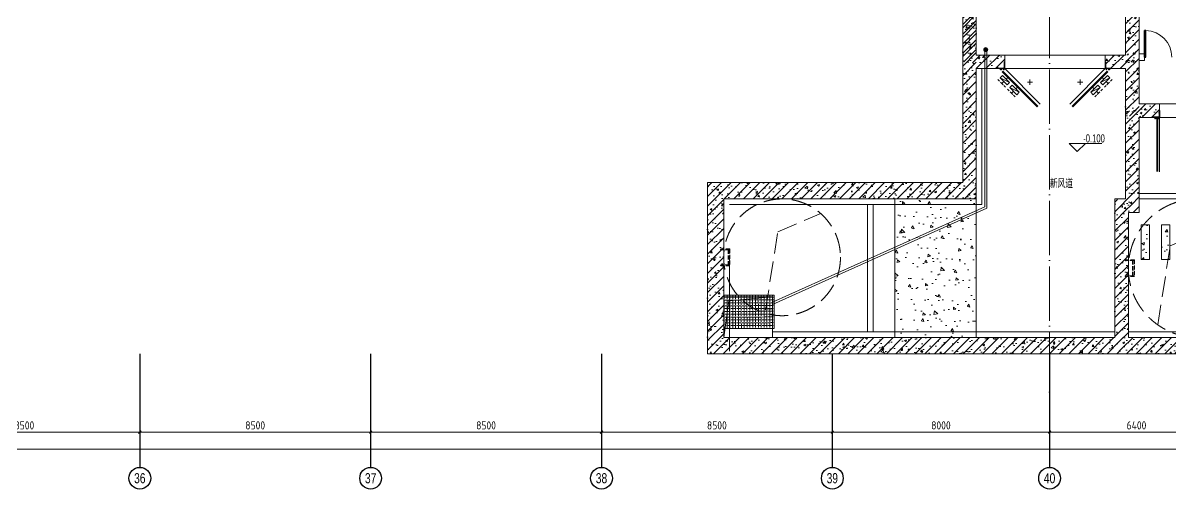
# Model space of a CAD drawing. Extents: x 13114849 to 13479250, y 160225 to 278773.
# Drawn here: x 13409094 to 13451333, y 160225 to 177392 of the extents above; entities that cross this region are included whole.
import ezdxf
from ezdxf.enums import TextEntityAlignment as Align

# ---------------------------------------------------------------- set-up
doc = ezdxf.new("R2010")
doc.units = 0
doc.header["$LTSCALE"] = 1000
doc.header["$MEASUREMENT"] = 0
doc.linetypes.add('DASH', pattern=[0.35, 0.25, -0.1])
doc.linetypes.add('DOTE', pattern=[2.42, 2, -0.2, 0.02, -0.2])
for name, color, linetype in [('0-变化', 1, 'Continuous'), ('AXIS', 3, 'Continuous'), ('AXIS_TEXT', 7, 'Continuous')]:
    doc.layers.add(name, color=color, linetype=linetype)
doc.layers.add('1-人防', color=7, linetype='Continuous', lineweight=5)
doc.layers.add('建筑底图', color=8, linetype='Continuous', lineweight=13)
doc.styles.add('C', font='HZTXT_E', dxfattribs={"width": 0.7, "bigfont": 'HZTXT'})
doc.styles.add('COMPLEX', font='hztxt_e.shx', dxfattribs={"width": 0.6, "bigfont": 'HZTXT.shx'})
doc.styles.add('DIM_FONT', font='gbenor.shx', dxfattribs={"bigfont": 'gbcbig.shx'})
doc.dimstyles.new('_TCH_ARCH&&100', dxfattribs={"dimtxt": 300, "dimasz": 100, "dimexe": 100, "dimexo": 100, "dimgap": 100, "dimtad": 1, "dimdec": 0, "dimzin": 0, "dimdsep": 46, "dimtxsty": 'DIM_FONT', "dimblk": 'ARCHTICK', "dimcen": 0.09, "dimclrd": 3, "dimclre": 3, "dimclrt": 7, "dimaunit": 1, "dimazin": 2, "dimtfac": 1, "dimtdec": 0, "dimtix": 1, "dimtmove": 2, "dimatfit": 3, "dimfxl": 1, "dimtolj": 1, "dimtzin": 0, "dimlwd": 18, "dimlwe": 18, "dimarcsym": 0})
pattern_1 = [(50, (0, 0), (1075.890274, -94.1282), [112.5, -1237.5]), (355, (0, 0), (-208.127, 1128.2882), [90, -990]), (100.4514, (89.7, -7.8), (867.76407, 1034.15931), [95.610285, -1051.71317]), (46.1842, (0, 300), (1600.86157, -248.27852), [168.75, -1856.25]), (96.6356, (133.4, 279.3), (1401.99406, 1461.1768), [143.41543, -1577.5695]), (351.1842, (0, 300), (1401.99292, 1461.1779), [135, -1485]), (21, (150, 225), (895.36058, -603.928336), [112.5, -1237.5]), (326, (150, 225), (364.973, 1087.72507), [90, -990]), (71.4514, (224.6, 174.7), (1260.33394, 483.795745), [95.610285, -1051.71317]), (37.5, (0, 0), (18.239783, 499.340781), [0, -978, 0, -1005, 0, -993.75]), (7.5, (0, 0), (394.604306, 591.617568), [0, -573, 0, -955.5, 0, -378.75]), (327.5, (-334.5, 0), (800.733654, -33.832308), [0, -375, 0, -1170, 0, -1552.5]), (317.5, (-484.5, 0), (874.779254, 150.157473), [0, -487.5, 0, -777, 0, -1102.5])]
pattern_2 = [(45, (-133785.13, -33831), (-176.7766953, 176.7766953), []), (50, (-133785.13, -33831), (717.260183, -62.752135), [75, -825]), (355, (-133785.1, -33831), (-138.751334, 752.192134), [60, -660]), (100.4514, (-133725.36, -33836.2), (578.50938, 689.439542), [63.74019, -701.142112]), (46.1842, (-133785.1, -33631), (1067.24105, -165.519014), [112.5, -1237.5]), (96.6356, (-133696.2, -33644.8), (934.662706, 974.11787), [95.61029, -1051.713]), (351.1842, (-133785.1, -33631), (934.661945, 974.1186), [90, -990]), (21, (-133685.13, -33681), (596.907052, -402.61889), [75, -825]), (326, (-133685.1, -33681), (243.31533, 725.150045), [60, -660]), (71.4514, (-133635.4, -33714.55), (840.22263, 322.530497), [63.74019, -701.142112]), (37.5, (-133785.13, -33831), (12.1598553, 332.893854), [0, -652, 0, -670, 0, -662.5]), (7.5, (-133785.13, -33831), (263.069537, 394.411712), [0, -382, 0, -637, 0, -252.5]), (327.5, (-134008.13, -33831), (533.822436, -22.5548717), [0, -250, 0, -780, 0, -1035]), (317.5, (-134108.13, -33831), (583.18617, 100.104982), [0, -325, 0, -518, 0, -735])]
pattern_3 = [(45, (-133785.13, -35831), (-176.7766953, 176.7766953), []), (50, (-133785.13, -35831), (717.260183, -62.752135), [75, -825]), (355, (-133785.1, -35831), (-138.751334, 752.192134), [60, -660]), (100.4514, (-133725.36, -35836.2), (578.50938, 689.439542), [63.74019, -701.142112]), (46.1842, (-133785.1, -35631), (1067.24105, -165.519014), [112.5, -1237.5]), (96.6356, (-133696.2, -35644.8), (934.662706, 974.11787), [95.61029, -1051.713]), (351.1842, (-133785.1, -35631), (934.661945, 974.1186), [90, -990]), (21, (-133685.13, -35681), (596.907052, -402.61889), [75, -825]), (326, (-133685.1, -35681), (243.31533, 725.150045), [60, -660]), (71.4514, (-133635.4, -35714.55), (840.22263, 322.530497), [63.74019, -701.142112]), (37.5, (-133785.13, -35831), (12.1598553, 332.893854), [0, -652, 0, -670, 0, -662.5]), (7.5, (-133785.13, -35831), (263.069537, 394.411712), [0, -382, 0, -637, 0, -252.5]), (327.5, (-134008.13, -35831), (533.822436, -22.5548717), [0, -250, 0, -780, 0, -1035]), (317.5, (-134108.13, -35831), (583.18617, 100.104982), [0, -325, 0, -518, 0, -735])]

# ---------------------------------------------------------------- blocks, each defined once
blk = doc.blocks.new('_AXISO')
blk.add_circle((0, 0), 0.5)
at = {"layer": 'AXIS_TEXT', "style": 'COMPLEX', "width": 1.041667}
blk.add_attdef('A', text='', height=0.56, dxfattribs=at).set_placement((-0.25, -0.28), (0.25, -0.28), align=Align.FIT)
blk = doc.blocks.new('_ArchTick')
at = {"color": 0, "linetype": 'ByBlock', "const_width": 0.4}
blk.add_lwpolyline([(-0.5, -0.5), (0.5, 0.5)], dxfattribs=at)
blk = doc.blocks.new('*D262')
at = {"layer": 'AXIS', "color": 3, "lineweight": 18, "transparency": 16777216}
for p, q in [((13121697, 164820), (13121697, 161589)), ((13473697, 164820), (13473697, 161589)), ((13121697, 161689), (13473697, 161689))]:
    blk.add_line(p, q, dxfattribs=at)
at = {"layer": 'AXIS', "color": 3, "lineweight": 18, "transparency": 16777216, "xscale": 100, "yscale": 100, "zscale": 100, "rotation": 180}
blk.add_blockref('_ArchTick', (13121697, 161689), dxfattribs=at)
at = {"layer": 'AXIS', "color": 3, "lineweight": 18, "transparency": 16777216, "xscale": 100, "yscale": 100, "zscale": 100}
blk.add_blockref('_ArchTick', (13473697, 161689), dxfattribs=at)
at = {"layer": 'AXIS', "color": 7, "transparency": 16777216, "insert": (13297697, 161939), "char_height": 300, "attachment_point": 5, "style": 'DIM_FONT'}
blk.add_mtext('\\A1;352000', dxfattribs=at)
blk = doc.blocks.new('*D278')
at = {"layer": 'AXIS', "color": 3, "lineweight": 18, "transparency": 16777216}
for p, q in [((13446897, 164620), (13446897, 162220)), ((13453297, 164620), (13453297, 162220)), ((13446897, 162320), (13453297, 162320))]:
    blk.add_line(p, q, dxfattribs=at)
at = {"layer": 'AXIS', "color": 3, "lineweight": 18, "transparency": 16777216, "xscale": 100, "yscale": 100, "zscale": 100, "rotation": 180}
blk.add_blockref('_ArchTick', (13446897, 162320), dxfattribs=at)
at = {"layer": 'AXIS', "color": 3, "lineweight": 18, "transparency": 16777216, "xscale": 100, "yscale": 100, "zscale": 100}
blk.add_blockref('_ArchTick', (13453297, 162320), dxfattribs=at)
at = {"layer": 'AXIS', "color": 7, "transparency": 16777216, "insert": (13450097, 162570), "char_height": 300, "attachment_point": 5, "style": 'DIM_FONT'}
blk.add_mtext('\\A1;6400', dxfattribs=at)
blk = doc.blocks.new('*D279')
at = {"layer": 'AXIS', "color": 3, "lineweight": 18, "transparency": 16777216}
for p, q in [((13438897, 164620), (13438897, 162220)), ((13446897, 164620), (13446897, 162220)), ((13438897, 162320), (13446897, 162320))]:
    blk.add_line(p, q, dxfattribs=at)
at = {"layer": 'AXIS', "color": 3, "lineweight": 18, "transparency": 16777216, "xscale": 100, "yscale": 100, "zscale": 100, "rotation": 180}
blk.add_blockref('_ArchTick', (13438897, 162320), dxfattribs=at)
at = {"layer": 'AXIS', "color": 3, "lineweight": 18, "transparency": 16777216, "xscale": 100, "yscale": 100, "zscale": 100}
blk.add_blockref('_ArchTick', (13446897, 162320), dxfattribs=at)
at = {"layer": 'AXIS', "color": 7, "transparency": 16777216, "insert": (13442897, 162570), "char_height": 300, "attachment_point": 5, "style": 'DIM_FONT'}
blk.add_mtext('\\A1;8000', dxfattribs=at)
blk = doc.blocks.new('*D280')
at = {"layer": 'AXIS', "color": 3, "lineweight": 18, "transparency": 16777216}
for p, q in [((13430397, 164620), (13430397, 162220)), ((13438897, 164620), (13438897, 162220)), ((13430397, 162320), (13438897, 162320))]:
    blk.add_line(p, q, dxfattribs=at)
at = {"layer": 'AXIS', "color": 3, "lineweight": 18, "transparency": 16777216, "xscale": 100, "yscale": 100, "zscale": 100, "rotation": 180}
blk.add_blockref('_ArchTick', (13430397, 162320), dxfattribs=at)
at = {"layer": 'AXIS', "color": 3, "lineweight": 18, "transparency": 16777216, "xscale": 100, "yscale": 100, "zscale": 100}
blk.add_blockref('_ArchTick', (13438897, 162320), dxfattribs=at)
at = {"layer": 'AXIS', "color": 7, "transparency": 16777216, "insert": (13434647, 162570), "char_height": 300, "attachment_point": 5, "style": 'DIM_FONT'}
blk.add_mtext('\\A1;8500', dxfattribs=at)
blk = doc.blocks.new('*D281')
at = {"layer": 'AXIS', "color": 3, "lineweight": 18, "transparency": 16777216}
for p, q in [((13421897, 164620), (13421897, 162220)), ((13430397, 164620), (13430397, 162220)), ((13421897, 162320), (13430397, 162320))]:
    blk.add_line(p, q, dxfattribs=at)
at = {"layer": 'AXIS', "color": 3, "lineweight": 18, "transparency": 16777216, "xscale": 100, "yscale": 100, "zscale": 100, "rotation": 180}
blk.add_blockref('_ArchTick', (13421897, 162320), dxfattribs=at)
at = {"layer": 'AXIS', "color": 3, "lineweight": 18, "transparency": 16777216, "xscale": 100, "yscale": 100, "zscale": 100}
blk.add_blockref('_ArchTick', (13430397, 162320), dxfattribs=at)
at = {"layer": 'AXIS', "color": 7, "transparency": 16777216, "insert": (13426147, 162570), "char_height": 300, "attachment_point": 5, "style": 'DIM_FONT'}
blk.add_mtext('\\A1;8500', dxfattribs=at)
blk = doc.blocks.new('*D282')
at = {"layer": 'AXIS', "color": 3, "lineweight": 18, "transparency": 16777216}
for p, q in [((13413397, 164620), (13413397, 162220)), ((13421897, 164620), (13421897, 162220)), ((13413397, 162320), (13421897, 162320))]:
    blk.add_line(p, q, dxfattribs=at)
at = {"layer": 'AXIS', "color": 3, "lineweight": 18, "transparency": 16777216, "xscale": 100, "yscale": 100, "zscale": 100, "rotation": 180}
blk.add_blockref('_ArchTick', (13413397, 162320), dxfattribs=at)
at = {"layer": 'AXIS', "color": 3, "lineweight": 18, "transparency": 16777216, "xscale": 100, "yscale": 100, "zscale": 100}
blk.add_blockref('_ArchTick', (13421897, 162320), dxfattribs=at)
at = {"layer": 'AXIS', "color": 7, "transparency": 16777216, "insert": (13417647, 162570), "char_height": 300, "attachment_point": 5, "style": 'DIM_FONT'}
blk.add_mtext('\\A1;8500', dxfattribs=at)
blk = doc.blocks.new('*D283')
at = {"layer": 'AXIS', "color": 3, "lineweight": 18, "transparency": 16777216}
for p, q in [((13404897, 164620), (13404897, 162220)), ((13413397, 164620), (13413397, 162220)), ((13404897, 162320), (13413397, 162320))]:
    blk.add_line(p, q, dxfattribs=at)
at = {"layer": 'AXIS', "color": 3, "lineweight": 18, "transparency": 16777216, "xscale": 100, "yscale": 100, "zscale": 100, "rotation": 180}
blk.add_blockref('_ArchTick', (13404897, 162320), dxfattribs=at)
at = {"layer": 'AXIS', "color": 3, "lineweight": 18, "transparency": 16777216, "xscale": 100, "yscale": 100, "zscale": 100}
blk.add_blockref('_ArchTick', (13413397, 162320), dxfattribs=at)
at = {"layer": 'AXIS', "color": 7, "transparency": 16777216, "insert": (13409147, 162570), "char_height": 300, "attachment_point": 5, "style": 'DIM_FONT'}
blk.add_mtext('\\A1;8500', dxfattribs=at)
blk = doc.blocks.new('$DorLib2D$00000001')
for p, q in [((0.45, 0.975), (0.5, 0.975)), ((0.45, 0), (0.45, 0.975)), ((0.5, 0), (0.5, 0.975)), ((0.5, 0), (0.45, 0))]:
    blk.add_line(p, q)
at = {"lineweight": 13}
blk.add_arc((0.475, 0), 0.975, 91.4693, 180, dxfattribs=at)
blk = doc.blocks.new('爬梯')
at = {"layer": '1-人防', "color": 0, "linetype": 'DASH', "ltscale": 0.3}
for p, q in [((7260667, -1182299), (7260667, -1182147)), ((7260681, -1182287), (7260681, -1182147)), ((7260961, -1182264), (7260681, -1182264)), ((7260961, -1182287), (7260961, -1182147)), ((7260975, -1182299), (7260975, -1182147)), ((7260975, -1182299), (7260667, -1182299)), ((7260961, -1182287), (7260681, -1182287))]:
    blk.add_line(p, q, dxfattribs=at)
at = {"layer": '1-人防', "color": 0, "linetype": 'DASH'}
for centre in [(7260674, -1182139), (7260968, -1182139)]:
    blk.add_circle(centre, 10.5, dxfattribs=at)
blk = doc.blocks.new('_FZH')
blk.add_lwpolyline([(-0.5, -0.5), (0.5, -0.5), (0.5, 0.5), (-0.5, 0.5)], close=True)
blk = doc.blocks.new('fjyk')
at = {"layer": '1-人防'}
blk.add_hatch(color=256, dxfattribs=at).paths.add_polyline_path([(3542186, 1787569), (3542186, 1787329), (3542442, 1787329), (3542442, 1787344, 0.414214), (3542434, 1787351), (3542234, 1787351, -0.414214), (3542208, 1787377), (3542208, 1787562, 0.414214), (3542201, 1787569)])
for points in [[(3542186, 1787505), (3542138, 1787505), (3542138, 1787489), (3542186, 1787489)], [(3542186, 1787377), (3542138, 1787377), (3542138, 1787361), (3542186, 1787361)], [(3542186, 1787447), (3542141, 1787441), (3542141, 1787448), (3542186, 1787454)]]:
    blk.add_lwpolyline(points, close=True, dxfattribs=at)
blk.add_lwpolyline([(3542186, 1787329), (3542442, 1787329), (3542442, 1787344, 0.414214), (3542434, 1787351), (3542234, 1787351, -0.414214), (3542208, 1787377), (3542208, 1787562, 0.414214), (3542201, 1787569), (3542186, 1787569)], format="xyb", close=True, dxfattribs=at)

msp = doc.modelspace()

# ---------------------------------------------------------------- hatches: boundary and pattern name
at = {"layer": '建筑底图'}
h = msp.add_hatch(dxfattribs=at)
h.set_pattern_fill('钢筋混凝土', color=8, scale=100, style=0)
h.set_pattern_definition(pattern_3)
h.paths.add_polyline_path([(13444030.7, 175959.5), (13444197.4, 176209.5), (13444197.4, 179159.5), (13444030.7, 179626.5), (13443697.4, 179409.5), (13443697.4, 175959.5)])
h = msp.add_hatch(dxfattribs=at)
h.set_pattern_fill('钢筋混凝土', color=8, scale=100, style=0)
h.set_pattern_definition(pattern_2)
h.paths.add_polyline_path([(13443697.4, 171509.5), (13444197.4, 170909.5), (13444197.4, 177709.5), (13444030.7, 177959.5), (13443697.4, 177959.5)])
h = msp.add_hatch(dxfattribs=at)
h.set_pattern_fill('钢筋混凝土', color=8, scale=100, style=0)
h.set_pattern_definition([(45, (-133785.13, -34031), (-176.7766953, 176.7766953), []), (50, (-133785.13, -34031), (717.260183, -62.752135), [75, -825]), (355, (-133785.1, -34031), (-138.751334, 752.192134), [60, -660]), (100.4514, (-133725.36, -34036.2), (578.50938, 689.439542), [63.74019, -701.142112]), (46.1842, (-133785.1, -33831), (1067.24105, -165.519014), [112.5, -1237.5]), (96.6356, (-133696.2, -33844.8), (934.662706, 974.11787), [95.61029, -1051.713]), (351.1842, (-133785.1, -33831), (934.661945, 974.1186), [90, -990]), (21, (-133685.13, -33881), (596.907052, -402.61889), [75, -825]), (326, (-133685.1, -33881), (243.31533, 725.150045), [60, -660]), (71.4514, (-133635.4, -33914.55), (840.22263, 322.530497), [63.74019, -701.142112]), (37.5, (-133785.13, -34031), (12.1598553, 332.893854), [0, -652, 0, -670, 0, -662.5]), (7.5, (-133785.13, -34031), (263.069537, 394.411712), [0, -382, 0, -637, 0, -252.5]), (327.5, (-134008.13, -34031), (533.822436, -22.5548717), [0, -250, 0, -780, 0, -1035]), (317.5, (-134108.13, -34031), (583.18617, 100.104982), [0, -325, 0, -518, 0, -735])])
h.paths.add_polyline_path([(13450030.7, 173959.5), (13450197.4, 174209.5), (13450197.4, 177759.5), (13449864, 177759.5), (13449697.4, 177509.5), (13449697.4, 173959.5)])
h = msp.add_hatch(dxfattribs=at)
h.set_pattern_fill('钢筋混凝土', color=8, scale=100, style=0)
h.set_pattern_definition(pattern_3)
h.paths.add_polyline_path([(13444030.7, 175959.5), (13444197.4, 175709.5), (13445247.4, 175709.5), (13445247.4, 176209.5), (13444197.4, 176209.5)])
at = {"layer": '建筑底图', "linetype": 'DASH'}
h = msp.add_hatch(dxfattribs=at)
h.set_pattern_fill('ANSI31', color=8, scale=15, angle=221.00178, style=0)
h.set_pattern_definition([(273.9982216, (12976813.423, 280909.838), (-23.7545455, -1.6603387), [])])
h.paths.add_polyline_path([(13444511, 176475.1, -1), (13444583.7, 176343.9, -1)])
at = {"layer": '建筑底图'}
h = msp.add_hatch(dxfattribs=at)
h.set_pattern_fill('钢筋混凝土', color=8, scale=100, style=0)
h.set_pattern_definition(pattern_3)
h.paths.add_polyline_path([(13448947.4, 175709.5), (13449697.4, 175709.5), (13449864, 175959.5), (13449697.4, 176209.5), (13448947.4, 176209.5)])
h = msp.add_hatch(dxfattribs=at)
h.set_pattern_fill('钢筋混凝土', color=8, scale=100, style=0)
h.set_pattern_definition(pattern_2)
h.paths.add_polyline_path([(13449697.4, 170909.5), (13450197.4, 170409.5), (13450197.4, 173909.5), (13450030.7, 174159.5), (13449697.4, 174159.5)])
h = msp.add_hatch(dxfattribs=at)
h.set_pattern_fill('钢筋混凝土', color=8, scale=100, style=0)
h.set_pattern_definition(pattern_2)
h.paths.add_polyline_path([(13450030.7, 174159.5), (13450197.4, 173909.5), (13450947.4, 173909.5), (13450947.4, 174409.5), (13450197.4, 174409.5)])
h = msp.add_hatch(dxfattribs=at)
h.set_pattern_fill('钢筋混凝土', color=8, scale=100, style=0)
h.set_pattern_definition(pattern_2)
h.paths.add_polyline_path([(13434297, 165209.5), (13434897, 165809.5), (13434897, 170909.5), (13434297, 171509.5)])
h = msp.add_hatch(dxfattribs=at)
h.set_pattern_fill('钢筋混凝土', color=8, scale=100, style=0)
h.set_pattern_definition(pattern_2)
h.paths.add_polyline_path([(13434297, 171509.5), (13434897, 170909.5), (13444197.4, 170909.5), (13443697.4, 171509.5)])
at = {"layer": '建筑底图', "ltscale": 3}
h = msp.add_hatch(dxfattribs=at)
h.set_pattern_fill('混凝土', color=8, scale=150, angle=-90, style=0)
h.set_pattern_definition([(320, (13237756.85, 13740600.5), (-94.1282, -1075.890274), [112.5, -1237.5]), (265, (13237756.9, 13740600.5), (1128.2882, 208.127), [90, -990]), (10.4514, (13237749, 13740510.9), (1034.15931, -867.76407), [95.610285, -1051.71317]), (316.1842, (13238056.9, 13740600.5), (-248.27852, -1600.86157), [168.75, -1856.25]), (6.6356, (13238036.2, 13740467.1), (1461.1768, -1401.99406), [143.41543, -1577.5695]), (261.1842, (13238056.9, 13740600.5), (1461.1779, -1401.99292), [135, -1485]), (291, (13237981.85, 13740450.5), (-603.928336, -895.36058), [112.5, -1237.5]), (236, (13237981.9, 13740450.5), (1087.72507, -364.973), [90, -990]), (341.4514, (13237931.5, 13740375.9), (483.795745, -1260.33394), [95.610285, -1051.71317]), (307.5, (13237756.85, 13740600.5), (499.340781, -18.239783), [0, -978, 0, -1005, 0, -993.75]), (277.5, (13237756.85, 13740600.5), (591.617568, -394.604306), [0, -573, 0, -955.5, 0, -378.75]), (237.5, (13237756.85, 13740935), (-33.832308, -800.733654), [0, -375, 0, -1170, 0, -1552.5]), (227.5, (13237756.85, 13741085), (150.157473, -874.779254), [0, -487.5, 0, -777, 0, -1102.5])])
h.paths.add_polyline_path([(13441197.4, 165809.5), (13441197.4, 170909.5), (13444197.4, 170909.5), (13444197.4, 165809.5)])
at = {"layer": '建筑底图'}
h = msp.add_hatch(dxfattribs=at)
h.set_pattern_fill('钢筋混凝土', color=8, scale=100, style=0)
h.set_pattern_definition(pattern_2)
h.paths.add_polyline_path([(13449297.4, 170909.5), (13449797.4, 170409.5), (13450197.4, 170409.5), (13449697.4, 170909.5)])
h = msp.add_hatch(dxfattribs=at)
h.set_pattern_fill('钢筋混凝土', color=8, scale=100, style=0)
h.set_pattern_definition(pattern_2)
h.paths.add_polyline_path([(13449547.4, 165609.5), (13449797.4, 165809.5), (13449797.4, 170409.5), (13449297.4, 170909.5), (13449297.4, 165809.5)])
at = {"layer": '建筑底图', "ltscale": 3}
h = msp.add_hatch(dxfattribs=at)
h.set_pattern_fill('混凝土', color=8, scale=150, style=0)
h.set_pattern_definition(pattern_1)
h.paths.add_polyline_path([(13450572.4, 169959.5), (13450572.4, 168679.5), (13450272.4, 168679.5), (13450272.4, 169959.5)])
h = msp.add_hatch(dxfattribs=at)
h.set_pattern_fill('混凝土', color=8, scale=150, style=0)
h.set_pattern_definition(pattern_1)
h.paths.add_polyline_path([(13451322.4, 169959.5), (13451322.4, 168679.5), (13451022.4, 168679.5), (13451022.4, 169959.5)])
at = {"layer": '建筑底图'}
h = msp.add_hatch(dxfattribs=at)
h.set_pattern_fill('ANGLE', color=8, scale=30, angle=449.79873, style=0)
h.set_pattern_definition([(270.20137, (13414257.3, -185771.7), (-104.774353, -0.36824), [76.2, -28.575]), (180.20137, (13414257.3, -185771.7), (-0.36824, 104.774353), [76.2, -28.575])])
h.paths.add_polyline_path([(13436757, 167369.5), (13434897, 167369.5), (13434897, 166139.5), (13436757, 166139.5)])
h = msp.add_hatch(dxfattribs=at)
h.set_pattern_fill('钢筋混凝土', color=8, scale=100, style=0)
h.set_pattern_definition(pattern_2)
h.paths.add_polyline_path([(13434897, 165809.5), (13434297, 165209.5), (13449547.4, 165209.5), (13449547.4, 165609.5), (13449297.4, 165809.5)])
h = msp.add_hatch(dxfattribs=at)
h.set_pattern_fill('钢筋混凝土', color=8, scale=100, style=0)
h.set_pattern_definition(pattern_2)
h.paths.add_polyline_path([(13449547.4, 165609.5), (13449547.4, 165209.5), (13455947.4, 165209.5), (13455947.4, 165609.5), (13455697.4, 165809.5), (13449797.4, 165809.5)])

# ---------------------------------------------------------------- linework, layer by layer
at = {"layer": 'AXIS'}
for p, q in [((13413397.4, 165209.5), (13413397.4, 161025)), ((13421897.4, 165209.5), (13421897.4, 161025)), ((13430397.4, 165209.5), (13430397.4, 161025)), ((13438897.4, 165209.5), (13438897.4, 161025)), ((13446897.4, 165209.5), (13446897.4, 161025))]:
    msp.add_line(p, q, dxfattribs=at)
at = {"layer": '建筑底图', "color": 8, "linetype": 'DOTE'}
msp.add_line((13446897.4, 209559.5), (13446897.4, 163209.5), dxfattribs=at)
at = {"layer": '建筑底图', "color": 8}
for p, q in [((13443697.4, 175959.5), (13443697.4, 179409.5)), ((13444197.4, 176209.5), (13444197.4, 179159.5)), ((13449697.4, 176209.5), (13449697.4, 178709.5)), ((13450197.4, 174409.5), (13450197.4, 177959.5)), ((13444197.4, 176209.5), (13445247.4, 176209.5)), ((13444507.4, 170624.7), (13444507.4, 176346.1)), ((13444587.4, 170571), (13444587.4, 176346.1)), ((13445247.4, 176209.5), (13445247.4, 175709.5)), ((13448947.4, 176209.5), (13448947.4, 175709.5)), ((13448947.4, 176209.5), (13449697.4, 176209.5)), ((13443697.4, 171509.5), (13443697.4, 175959.5)), ((13444197.4, 170909.5), (13444197.4, 175709.5)), ((13444197.4, 175709.5), (13445247.4, 175709.5)), ((13444407.4, 170699.5), (13444407.4, 175709.5)), ((13444993.7, 175307.2, 0), (13445056.4, 175244.5, 0)), ((13444993.7, 175307.2, 0), (13445056.4, 175244.5, 0)), ((13445426.4, 175194.7, 0), (13445078.6, 175366.5, 0)), ((13445426.4, 175194.7, 0), (13445078.6, 175366.5, 0)), ((13445247.4, 175709.5), (13446555.5, 174401.4)), ((13445296.5, 175324.6, 0), (13445371.8, 175399.8)), ((13445296.5, 175324.6, 0), (13445371.8, 175399.8)), ((13448947.4, 175709.5), (13447639.2, 174401.4)), ((13448768.4, 175194.7, 0), (13449116.2, 175366.5, 0)), ((13448768.4, 175194.7, 0), (13449116.2, 175366.5, 0)), ((13448898.3, 175324.6, 0), (13448823, 175399.8)), ((13448898.3, 175324.6, 0), (13448823, 175399.8)), ((13448947.4, 175709.5), (13449697.4, 175709.5)), ((13449201, 175307.2, 0), (13449138.4, 175244.5, 0)), ((13449201, 175307.2, 0), (13449138.4, 175244.5, 0)), ((13449697.4, 174159.5), (13449697.4, 175709.5)), ((13445085.5, 175215.3, 0), (13445183.6, 175117.3, 0)), ((13445085.5, 175215.3, 0), (13445183.6, 175117.3, 0)), ((13445208.5, 175236.6, 0), (13445136.4, 175164.5, 0)), ((13445208.5, 175236.6, 0), (13445136.4, 175164.5, 0)), ((13445211.6, 175089.3, 0), (13445279.1, 175021.8)), ((13445211.6, 175089.3, 0), (13445279.1, 175021.8)), ((13445349.8, 174950.3, 0), (13445412.5, 174887.6, 0)), ((13445349.8, 174950.3, 0), (13445412.5, 174887.6, 0)), ((13445782.4, 174837.8, 0), (13445434.6, 175009.6, 0)), ((13445782.4, 174837.8, 0), (13445434.6, 175009.6, 0)), ((13445564.6, 174879.7, 0), (13445492.5, 174807.6, 0)), ((13445564.6, 174879.7, 0), (13445492.5, 174807.6, 0)), ((13445652.5, 174967.7, 0), (13445727.8, 175043)), ((13445652.5, 174967.7, 0), (13445727.8, 175043)), ((13448412.3, 174837.8, 0), (13448760.1, 175009.6, 0)), ((13448412.3, 174837.8, 0), (13448760.1, 175009.6, 0)), ((13448542.2, 174967.7, 0), (13448466.9, 175043)), ((13448542.2, 174967.7, 0), (13448466.9, 175043)), ((13448630.2, 174879.7, 0), (13448702.3, 174807.6, 0)), ((13448630.2, 174879.7, 0), (13448702.3, 174807.6, 0)), ((13448844.9, 174950.3, 0), (13448782.3, 174887.6, 0)), ((13448844.9, 174950.3, 0), (13448782.3, 174887.6, 0)), ((13448983.2, 175089.3, 0), (13448915.7, 175021.8)), ((13448983.2, 175089.3, 0), (13448915.7, 175021.8)), ((13448986.3, 175236.6, 0), (13449058.3, 175164.5, 0)), ((13448986.3, 175236.6, 0), (13449058.3, 175164.5, 0)), ((13449109.2, 175215.3, 0), (13449011.2, 175117.3, 0)), ((13449109.2, 175215.3, 0), (13449011.2, 175117.3, 0)), ((13445441.6, 174858.5, 0), (13445539.6, 174760.5, 0)), ((13445441.6, 174858.5, 0), (13445539.6, 174760.5, 0)), ((13445567.6, 174732.4, 0), (13445635.2, 174664.9)), ((13445567.6, 174732.4, 0), (13445635.2, 174664.9)), ((13448627.1, 174732.4, 0), (13448559.6, 174664.9)), ((13448627.1, 174732.4, 0), (13448559.6, 174664.9)), ((13448753.1, 174858.5, 0), (13448655.1, 174760.5, 0)), ((13448753.1, 174858.5, 0), (13448655.1, 174760.5, 0)), ((13449697.4, 170909.5), (13449697.4, 174159.5)), ((13450197.4, 174409.5), (13450947.4, 174409.5)), ((13450947.4, 174409.5), (13450947.4, 173909.5)), ((13450197.4, 170409.5), (13450197.4, 173909.5)), ((13450197.4, 173909.5), (13450947.4, 173909.5)), ((13450947.4, 173909.5), (13450947.4, 171910.5)), ((13434297, 165209.5), (13434297, 171509.5)), ((13434297, 171509.5), (13443697.4, 171509.5)), ((13450197.4, 171109.5), (13455697.4, 171109.5)), ((13434897, 165809.5), (13434897, 170909.5)), ((13434897, 170909.5), (13444197.4, 170909.5)), ((13435107, 170699.5), (13444407.4, 170699.5)), ((13440197, 170699.5), (13440197, 166019.5)), ((13440397, 170699.5), (13440397, 166019.5)), ((13449297.4, 170909.5), (13449697.4, 170909.5)), ((13449297.4, 165809.5), (13449297.4, 170909.5)), ((13450197.4, 170909.5), (13455697.4, 170909.5)), ((13436697, 167109.5), (13444507.4, 170624.7)), ((13436697, 167021.8), (13444587.4, 170571)), ((13449797.4, 170409.5), (13450197.4, 170409.5)), ((13449797.4, 165809.5), (13449797.4, 170409.5)), ((13435107, 165309.5), (13435107, 168699.5)), ((13436697, 167309.5), (13435089.4, 167161.1)), ((13435089.4, 167161.1), (13434897, 165809.5)), ((13436697, 166019.5), (13449297.4, 166019.5)), ((13449797.4, 166019.5), (13453897.4, 166019.5)), ((13434897, 165809.5), (13449297.4, 165809.5)), ((13449797.4, 165809.5), (13455697.4, 165809.5)), ((13434297, 165209.5), (13449547.4, 165209.5)), ((13449547.4, 165209.5), (13455947.4, 165209.5))]:
    msp.add_line(p, q, dxfattribs=at)
at = {"layer": '建筑底图'}
for p, q in [((13447618.1, 172956.6), (13448824.1, 172956.6)), ((13447918.1, 172656.6), (13447618.1, 172956.6)), ((13447918.1, 172656.6), (13448218.1, 172956.6))]:
    msp.add_line(p, q, dxfattribs=at)
at = {"layer": '建筑底图', "color": 8}
for points in [[(13311597.4, 184159.5), (13438197.4, 184159.5), (13438197.4, 183959.5), (13443697.4, 183959.5), (13443697.4, 171509.5), (13434297, 171509.5), (13434297, 165209.5), (13477297.4, 165209.5), (13477297.4, 178509.5), (13473697.4, 180533.5), (13473697.4, 207859.5), (13459597.4, 207859.5), (13459597.4, 205459.5), (13421797.4, 205459.5), (13421797.4, 205259.5), (13333997.4, 205259.5)], [(13436757, 167369.5), (13434897, 167369.5), (13434897, 166139.5), (13436757, 166139.5), (13436757, 167369.5)]]:
    msp.add_lwpolyline(points, dxfattribs=at)
for points in [[(13448947.4, 175709.5), (13445247.4, 175709.5), (13445247.4, 176209.5), (13448947.4, 176209.5)], [(13450947.4, 174409.5), (13454947.4, 174409.5), (13454947.4, 173909.5), (13450947.4, 173909.5)], [(13441197.4, 165809.5), (13441197.4, 170909.5), (13444197.4, 170909.5), (13444197.4, 165809.5)], [(13441197.4, 170909.5), (13441197.4, 165809.5), (13444197.4, 165809.5), (13444197.4, 170909.5)], [(13436697, 167309.5), (13436697, 165809.5), (13434897, 165809.5), (13434897, 167309.5)]]:
    msp.add_lwpolyline(points, close=True, dxfattribs=at)
at = {"layer": '建筑底图', "color": 8, "elevation": 0}
for points in [[(13445426.4, 175194.7), (13445166.6, 175454.5), (13445078.6, 175366.5), (13445338.4, 175106.7)], [(13445426.4, 175194.7), (13445166.6, 175454.5), (13445078.6, 175366.5), (13445338.4, 175106.7)], [(13448768.4, 175194.7), (13449028.2, 175454.5), (13449116.2, 175366.5), (13448856.4, 175106.7)], [(13448768.4, 175194.7), (13449028.2, 175454.5), (13449116.2, 175366.5), (13448856.4, 175106.7)], [(13445782.4, 174837.8), (13445522.6, 175097.6), (13445434.6, 175009.6), (13445694.5, 174749.8)], [(13445782.4, 174837.8), (13445522.6, 175097.6), (13445434.6, 175009.6), (13445694.5, 174749.8)], [(13448412.3, 174837.8), (13448672.1, 175097.6), (13448760.1, 175009.6), (13448500.3, 174749.8)], [(13448412.3, 174837.8), (13448672.1, 175097.6), (13448760.1, 175009.6), (13448500.3, 174749.8)]]:
    msp.add_lwpolyline(points, close=True, dxfattribs=at)
at = {"layer": '建筑底图', "color": 8}
for points, const_width in [([(13445154.3, 175616.5), (13446462.5, 174308.3)], 78.9), ([(13449040.4, 175616.5), (13447732.3, 174308.3)], 78.9), ([(13450866.9, 173909.5), (13450866.9, 171909.5)], 78.9), ([(13436697, 166859.5), (13436497, 166859.5), (13436497, 166259.5), (13436697, 166259.5)], 20)]:
    msp.add_lwpolyline(points, dxfattribs=dict(at, const_width=const_width))
at = {"layer": '建筑底图', "color": 8, "linetype": 'DASH', "const_width": 30}
for points in [[(13446172.4, 175109.5), (13446172.4, 175309.5)], [(13448022.4, 175109.5), (13448022.4, 175309.5)], [(13446072.4, 175209.5), (13446272.4, 175209.5)], [(13447922.4, 175209.5), (13448122.4, 175209.5)]]:
    msp.add_lwpolyline(points, dxfattribs=at)
at = {"layer": '建筑底图', "color": 8, "linetype": 'DASH', "ltscale": 3}
for points in [[(13436438, 166823.2), (13436888.9, 169701.6), (13438472.1, 170369.3)], [(13450881.1, 166273.1), (13451336.9, 169183.3), (13453996.1, 170304.8)]]:
    msp.add_lwpolyline(points, dxfattribs=at)
at = {"layer": '建筑底图', "color": 8, "ltscale": 3}
for points in [[(13450572.4, 169959.5), (13450572.4, 168679.5), (13450272.4, 168679.5), (13450272.4, 169959.5)], [(13451322.4, 169959.5), (13451322.4, 168679.5), (13451022.4, 168679.5), (13451022.4, 169959.5)]]:
    msp.add_lwpolyline(points, close=True, dxfattribs=at)
at = {"layer": '建筑底图', "color": 8}
msp.add_circle((13444547.4, 176409.5), 75, dxfattribs=at)
at = {"layer": '建筑底图', "color": 8, "linetype": 'DASH', "ltscale": 3}
for centre, radius in [((13437047, 168759.5), 2150), ((13452347.4, 168359.5), 2550)]:
    msp.add_circle(centre, radius, dxfattribs=at)

# ---------------------------------------------------------------- block references
at = {"layer": '0-变化', "color": 8, "xscale": -1000, "yscale": 1000, "zscale": -1000, "rotation": 359.9999999991462}
msp.add_blockref('$DorLib2D$00000001', (13450897.4, 176134.5), dxfattribs=at)
at = {"layer": 'AXIS'}
ref = msp.add_blockref('_AXISO', (13413397.4, 160625), dxfattribs=dict(at, xscale=800, yscale=800, zscale=2400))
ref.add_attrib('A', '36', dxfattribs={"layer": 'AXIS_TEXT', "ltscale": 3, "height": 370.51, "style": 'C', "width": 0.857658}).set_placement((13413187.4, 160439.8), (13413607.3, 160439.8), align=Align.FIT)
ref = msp.add_blockref('_AXISO', (13421897.4, 160625), dxfattribs=dict(at, xscale=800, yscale=800, zscale=2400))
ref.add_attrib('A', '37', dxfattribs={"layer": 'AXIS_TEXT', "ltscale": 3, "height": 370.51, "style": 'C', "width": 0.857658}).set_placement((13421687.4, 160439.8), (13422107.3, 160439.8), align=Align.FIT)
ref = msp.add_blockref('_AXISO', (13430397.4, 160625), dxfattribs=dict(at, xscale=800, yscale=800, zscale=2400))
ref.add_attrib('A', '38', dxfattribs={"layer": 'AXIS_TEXT', "ltscale": 3, "height": 370.51, "style": 'C', "width": 0.857658}).set_placement((13430187.4, 160439.8), (13430607.3, 160439.8), align=Align.FIT)
ref = msp.add_blockref('_AXISO', (13438897.4, 160625), dxfattribs=dict(at, xscale=800, yscale=800, zscale=2400))
ref.add_attrib('A', '39', dxfattribs={"layer": 'AXIS_TEXT', "ltscale": 3, "height": 376.7, "style": 'C', "width": 0.855556}).set_placement((13438690.2, 160436.7), (13439104.5, 160436.7), align=Align.FIT)
ref = msp.add_blockref('_AXISO', (13446897.4, 160625), dxfattribs=dict(at, xscale=800, yscale=800, zscale=2400))
ref.add_attrib('A', '40', dxfattribs={"layer": 'AXIS_TEXT', "ltscale": 3, "height": 370.51, "style": 'C', "width": 0.857658}).set_placement((13446687.4, 160439.8), (13447107.3, 160439.8), align=Align.FIT)
at = {"layer": '建筑底图', "color": 8}
for name, p, xscale, yscale, zscale, rotation in [('_FZH', (13450297.4, 176134.5), 249.9999998945568, 199.9999999068677, 199.9999999068677, 89.99999999914623), ('爬梯', (11071860.1, -14353099.5, 0), 2, 2, 2, 90.00525564986243), ('爬梯', (11086760.5, -14353499.5, 0), 2, 2, 2, 90.00525564986243), ('爬梯', (11086760.5, -14353499.5, 0), 2, 2, 2, 90.00525564986243)]:
    msp.add_blockref(name, p, dxfattribs=dict(at, xscale=xscale, yscale=yscale, zscale=zscale, rotation=rotation))
at = {"layer": '建筑底图', "color": 8, "rotation": 89.99891173301533}
for p in [(15232513, -3366510.3), (15238213, -3368310.3)]:
    msp.add_blockref('fjyk', p, dxfattribs=at)
at = {"layer": '建筑底图', "color": 8, "xscale": -1, "rotation": 270.001088265704}
msp.add_blockref('fjyk', (11661681.8, -3366510.3), dxfattribs=at)

# ---------------------------------------------------------------- texts
at = {"layer": '建筑底图', "style": 'C', "width": 0.7}
for s, p in [('-0.100', (13448135.8, 172989.5)), ('新风道', (13446907.9, 171309.5))]:
    msp.add_text(s, height=300, dxfattribs=at).set_placement(p)

# ---------------------------------------------------------------- dimensions: what is measured, and where the dimension line sits
at = {"layer": 'AXIS'}
for p1, p2, distance, picture, middle in [((13121697.1, 164920), (13473697.1, 164920), -3231, '*D262', (13297697.1, 161939)), ((13404897.1, 164720), (13413397.1, 164720), -2400, '*D283', (13409147.1, 162570)), ((13413397.1, 164720), (13421897.1, 164720), -2400, '*D282', (13417647.1, 162570)), ((13421897.1, 164720), (13430397.1, 164720), -2400, '*D281', (13426147.1, 162570)), ((13430397.1, 164720), (13438897.1, 164720), -2400, '*D280', (13434647.1, 162570)), ((13438897.1, 164720), (13446897.1, 164720), -2400, '*D279', (13442897.1, 162570)), ((13446897.1, 164720), (13453297.1, 164720), -2400, '*D278', (13450097.1, 162570))]:
    dim = msp.add_aligned_dim(p1=p1, p2=p2, distance=distance, dimstyle='_TCH_ARCH&&100', dxfattribs=at)
    dim.commit()
    dim.dimension.update_dxf_attribs({"geometry": picture, "text_midpoint": middle})

doc.saveas('drawing.dxf')
